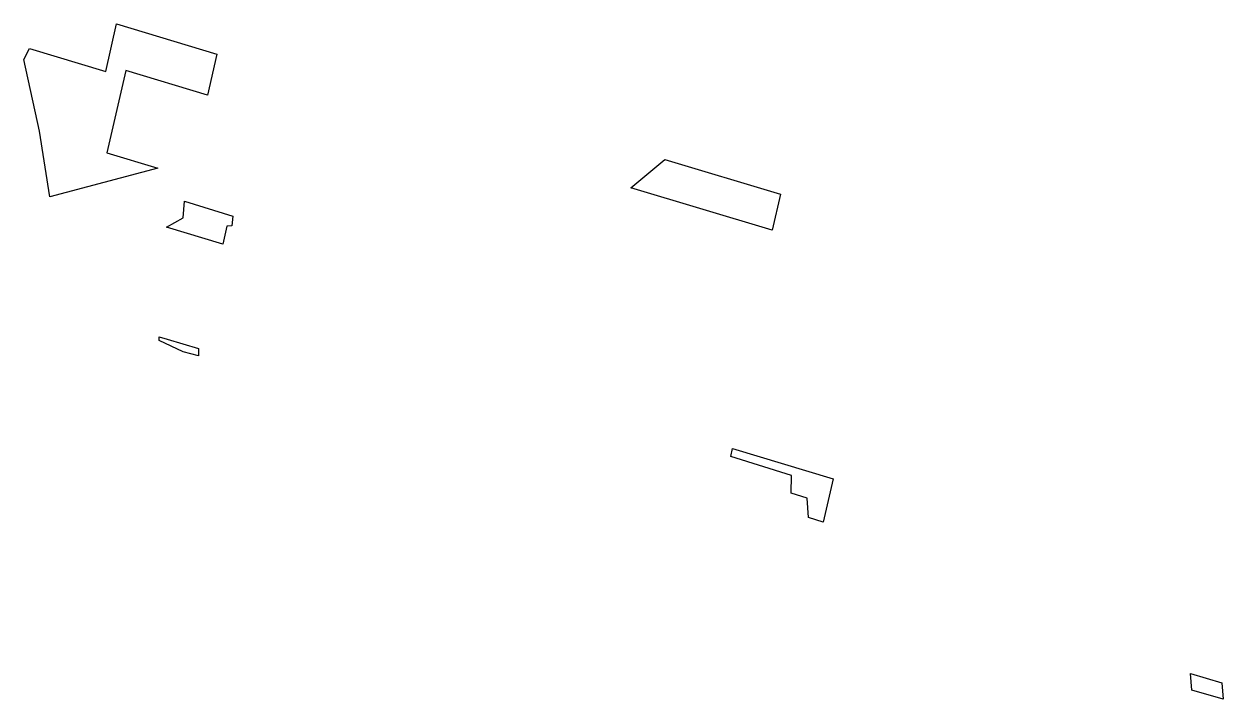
# Model space of a CAD drawing. Header units: metres. Extents: x 256902 to 257650, y 386048 to 386470.
import ezdxf

# ---------------------------------------------------------------- set-up
doc = ezdxf.new("R2010")
doc.units = ezdxf.units.M

msp = doc.modelspace()

# ---------------------------------------------------------------- linework, layer by layer
for points in [[(256960.062612, 386469.612544, -105.887518), (257022.635789, 386450.807993, -106.973792), (257016.772647, 386425.21479, -63.121603), (256965.78398, 386440.537952, -62.236437), (256954.033025, 386389.243861, 25.652449), (256985.760531, 386379.709081, 25.101658), (256918.419628, 386361.711275, 87.421909), (256911.964744, 386402.725985, 25.039748), (256902.289656, 386447.505055, -41.759273), (256905.668035, 386454.255201, -54.237507), (256953.267364, 386439.950606, -55.063834), (256960.062612, 386469.612544, -105.887518)], [(257368.962566, 386340.954912, -103.750414), (257280.731322, 386367.470248, -102.218715), (257301.969359, 386385.154825, -141.078927), (257374.120947, 386363.471762, -142.331483), (257368.962566, 386340.954912, -103.750414)], [(257032.577683, 386349.639843, 49.877955), (257031.849857, 386343.614768, 59.876584), (257028.892633, 386343.443666, 61.622923), (257026.307141, 386332.157736, 80.960585), (256991.253116, 386342.798484, 81.399149), (257001.637116, 386348.675997, 66.827779), (257002.416082, 386359.144241, 49.697522), (257032.577683, 386349.639843, 49.877955)], [(257001.539075, 386265.147161, 200.468032), (256986.566846, 386272.056435, 196.873839), (256986.498188, 386274.391973, 193.1727), (256991.686845, 386272.9573, 192.883302), (257011.172264, 386267.249259, 192.308754), (257011.058203, 386262.523178, 199.924191), (257001.539075, 386265.147161, 200.468032)], [(257391.429181, 386161.797542, 171.595732), (257390.69919, 386173.789073, 152.78067), (257380.693386, 386176.908686, 152.77419), (257380.988211, 386187.865669, 135.103372), (257343.053507, 386199.773967, 134.949254), (257344.202303, 386204.788578, 126.357063), (257406.876214, 386185.953755, 125.269041), (257400.604472, 386158.750436, 171.899841), (257391.429181, 386161.797542, 171.595732)], [(257650.032683, 386048.485871, 224.036492), (257630.651102, 386054.089088, 224.726978), (257629.794332, 386064.332908, 208.770244), (257649.372526, 386058.531211, 208.299283), (257650.032683, 386048.485871, 224.036492)]]:
    msp.add_polyline3d(points)

doc.saveas('drawing.dxf')
